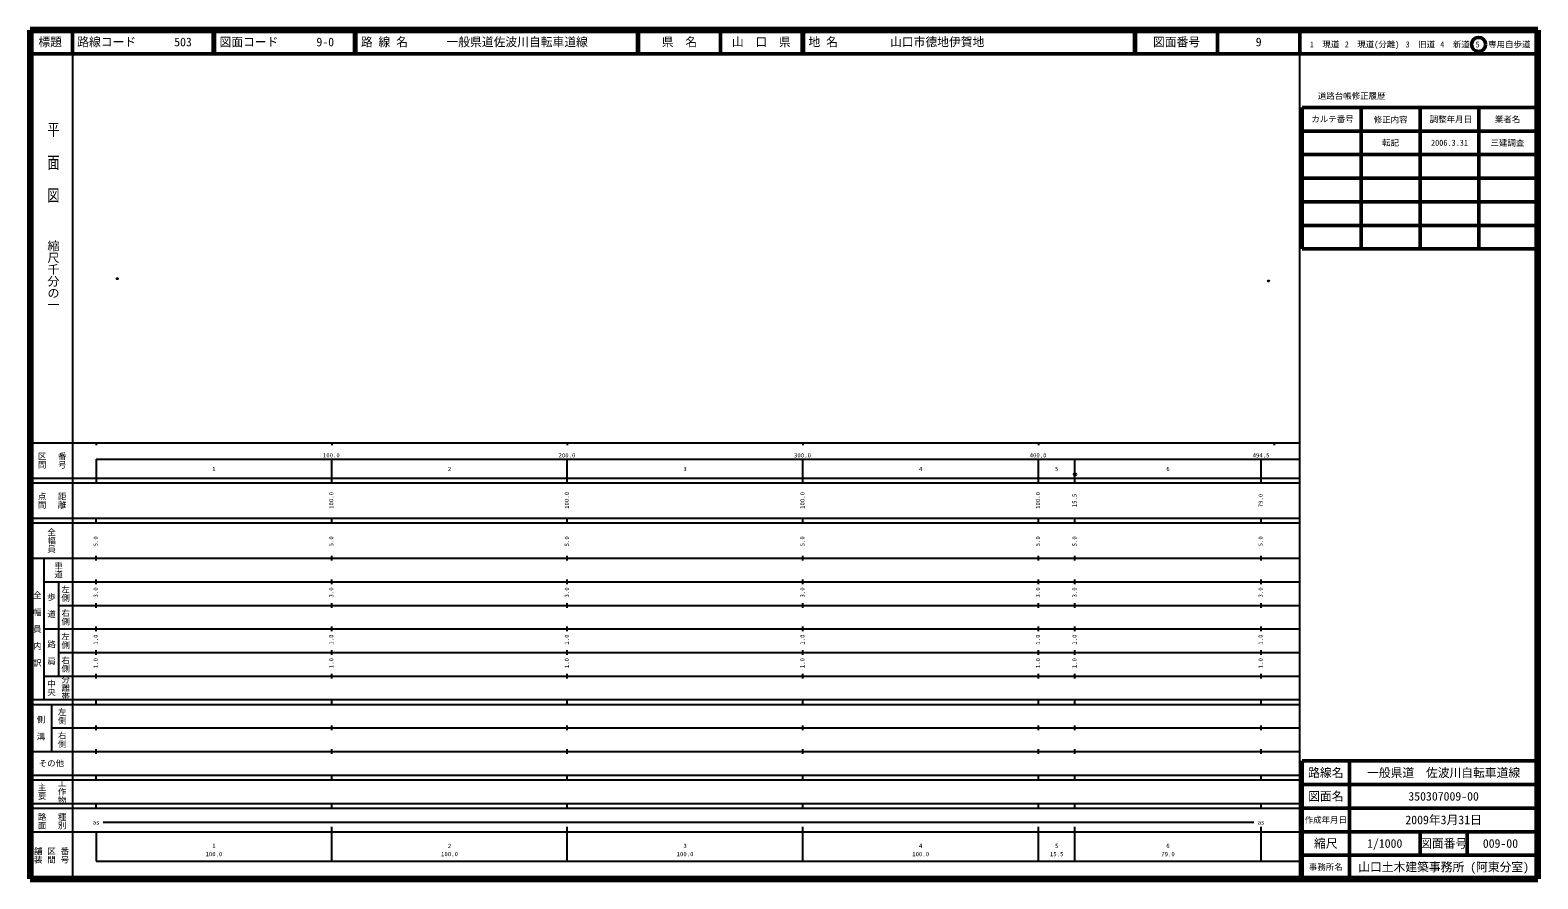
# Model space of a CAD drawing. Units: millimetres on the paper. Extents: x 40 to 680, y 20 to 380.
import ezdxf
from ezdxf.enums import TextEntityAlignment as Align

# ---------------------------------------------------------------- set-up
doc = ezdxf.new("R2010")
doc.units = ezdxf.units.MM
doc.header["$PDMODE"] = 32
doc.header["$PDSIZE"] = 0.5
doc.layers.add('M-OTRS', color=6, linetype='Continuous')
doc.layers.add('M-TTL-TXT', color=7, linetype='Continuous')
for name, color, linetype, lineweight in [('M-TTL', 2, 'Continuous', 140), ('M-TTL-BAND', 7, 'Continuous', 25), ('M-TTL-FRAM', 2, 'Continuous', 50), ('M-TTL-LINE', 7, 'Continuous', 50)]:
    doc.layers.add(name, color=color, linetype=linetype, lineweight=lineweight)
doc.styles.add('@ＭＳ ゴシック', font='')
doc.styles.add('ＭＳ ゴシック', font='')
doc.styles.get('@ＭＳ ゴシック').set_extended_font_data('@MS Gothic')
doc.styles.get('ＭＳ ゴシック').set_extended_font_data('MS Gothic')

msp = doc.modelspace()

# ---------------------------------------------------------------- hatches: boundary and pattern name
at = {"layer": 'M-TTL-BAND'}
msp.add_hatch(color=256, dxfattribs=at).paths.add_polyline_path([(484.005, 191.6, 1), (483.005, 191.6, 1)])

# ---------------------------------------------------------------- linework, layer by layer
at = {"layer": 'M-OTRS'}
for p in [(76.99, 274.619), (565.674, 273.574)]:
    msp.add_point(p, dxfattribs=at)
at = {"layer": 'M-TTL'}
for p, q in [((40, 380), (40, 20)), ((680, 380), (40, 380)), ((680, 20), (680, 380)), ((40, 20), (680, 20))]:
    msp.add_line(p, q, dxfattribs=at)
at = {"layer": 'M-TTL-BAND'}
for p, q in [((58, 370), (58, 20)), ((579, 20), (579, 370)), ((40, 205), (579, 205)), ((68, 205), (68, 204)), ((168, 205), (168, 204)), ((268, 205), (268, 204)), ((368, 205), (368, 204)), ((468, 205), (468, 204)), ((568, 205), (568, 204)), ((68, 198), (579, 198)), ((68, 198), (68, 188)), ((168, 188), (168, 198)), ((268, 188), (268, 198)), ((368, 188), (368, 198)), ((468, 188), (468, 198)), ((483.5, 188), (483.5, 198)), ((562.5, 188), (562.5, 198)), ((40, 190), (579, 190)), ((40, 188), (579, 188)), ((40, 173), (579, 173)), ((68, 171), (68, 173)), ((168, 171), (168, 173)), ((268, 171), (268, 173)), ((368, 171), (368, 173)), ((468, 171), (468, 173)), ((483.5, 171), (483.5, 173)), ((562.5, 171), (562.5, 173)), ((40, 171), (579, 171)), ((40, 156), (579, 156)), ((46, 96), (46, 156)), ((68, 155), (68, 157)), ((168, 155), (168, 157)), ((268, 155), (268, 157)), ((368, 155), (368, 157)), ((468, 155), (468, 157)), ((483.5, 155), (483.5, 157)), ((562.5, 155), (562.5, 157)), ((46, 146), (579, 146)), ((52, 146), (52, 106)), ((68, 145), (68, 147)), ((168, 145), (168, 147)), ((268, 145), (268, 147)), ((368, 145), (368, 147)), ((468, 145), (468, 147)), ((483.5, 145), (483.5, 147)), ((562.5, 145), (562.5, 147)), ((52, 136), (579, 136)), ((68, 135), (68, 137)), ((168, 135), (168, 137)), ((268, 135), (268, 137)), ((368, 135), (368, 137)), ((468, 135), (468, 137)), ((483.5, 135), (483.5, 137)), ((562.5, 135), (562.5, 137)), ((46, 126), (579, 126)), ((68, 125), (68, 127)), ((168, 125), (168, 127)), ((268, 125), (268, 127)), ((368, 125), (368, 127)), ((468, 125), (468, 127)), ((483.5, 125), (483.5, 127)), ((562.5, 125), (562.5, 127)), ((52, 116), (579, 116)), ((68, 115), (68, 117)), ((168, 115), (168, 117)), ((268, 115), (268, 117)), ((368, 115), (368, 117)), ((468, 115), (468, 117)), ((483.5, 115), (483.5, 117)), ((562.5, 115), (562.5, 117)), ((46, 106), (579, 106)), ((68, 105), (68, 107)), ((168, 105), (168, 107)), ((268, 105), (268, 107)), ((368, 105), (368, 107)), ((468, 105), (468, 107)), ((483.5, 105), (483.5, 107)), ((562.5, 105), (562.5, 107)), ((40, 96), (579, 96)), ((68, 94), (68, 96)), ((168, 94), (168, 96)), ((268, 94), (268, 96)), ((368, 94), (368, 96)), ((468, 94), (468, 96)), ((483.5, 94), (483.5, 96)), ((562.5, 94), (562.5, 96)), ((40, 94), (579, 94)), ((49, 94), (49, 74)), ((49, 84), (579, 84)), ((68, 83), (68, 85)), ((168, 83), (168, 85)), ((268, 83), (268, 85)), ((368, 83), (368, 85)), ((468, 83), (468, 85)), ((483.5, 83), (483.5, 85)), ((562.5, 83), (562.5, 85)), ((40, 74), (579, 74)), ((68, 73), (68, 75)), ((168, 73), (168, 75)), ((268, 73), (268, 75)), ((368, 73), (368, 75)), ((468, 73), (468, 75)), ((483.5, 73), (483.5, 75)), ((562.5, 73), (562.5, 75)), ((40, 64), (579, 64)), ((68, 62), (68, 64)), ((168, 62), (168, 64)), ((268, 62), (268, 64)), ((368, 62), (368, 64)), ((468, 62), (468, 64)), ((483.5, 62), (483.5, 64)), ((562.5, 62), (562.5, 64)), ((40, 62), (579, 62)), ((40, 52), (579, 52)), ((68, 50), (68, 52)), ((168, 50), (168, 52)), ((268, 50), (268, 52)), ((368, 50), (368, 52)), ((468, 50), (468, 52)), ((483.5, 50), (483.5, 52)), ((562.5, 50), (562.5, 52)), ((40, 50), (579, 50)), ((40, 40), (579, 40)), ((68, 40), (68, 27.5)), ((71, 44), (559.5, 44)), ((168, 27.5), (168, 42)), ((268, 27.5), (268, 42)), ((368, 27.5), (368, 42)), ((468, 27.5), (468, 42)), ((483.5, 27.5), (483.5, 42)), ((562.5, 27.5), (562.5, 42)), ((68, 27.5), (579, 27.5))]:
    msp.add_line(p, q, dxfattribs=at)
msp.add_circle((483.505, 191.6), 0.5, dxfattribs=at)
at = {"layer": 'M-TTL-FRAM'}
for p, q in [((580, 347.197), (580, 287.197)), ((580, 347.197), (680, 347.197)), ((580, 287.197), (680, 287.197)), ((680, 70), (580, 70)), ((580, 70), (580, 20))]:
    msp.add_line(p, q, dxfattribs=at)
at = {"layer": 'M-TTL-LINE'}
for p, q in [((58, 380), (58, 370)), ((117.75, 380), (117.75, 370)), ((118.25, 380), (118.25, 370)), ((177.75, 380), (177.75, 370)), ((178.25, 380), (178.25, 370)), ((297.75, 380), (297.75, 370)), ((298.25, 380), (298.25, 370)), ((333, 380), (333, 370)), ((367.75, 380), (367.75, 370)), ((368.25, 380), (368.25, 370)), ((508.747, 380), (508.747, 370)), ((509.247, 380), (509.247, 370)), ((543.997, 380), (543.997, 370)), ((579, 380), (579, 370)), ((40, 370), (680, 370)), ((605, 347.197), (605, 287.197)), ((630, 347.197), (630, 287.197)), ((655, 347.197), (655, 287.197)), ((580, 337.197), (680, 337.197)), ((580, 327.197), (680, 327.197)), ((580, 317.197), (680, 317.197)), ((580, 307.197), (680, 307.197)), ((580, 297.197), (680, 297.197)), ((600, 70), (600, 20)), ((680, 60), (580, 60)), ((680, 50), (580, 50)), ((680, 40), (580, 40)), ((630, 40), (630, 30)), ((650, 40), (650, 30)), ((680, 30), (580, 30))]:
    msp.add_line(p, q, dxfattribs=at)
msp.add_circle((654.845, 373.958), 3, dxfattribs=at)

# ---------------------------------------------------------------- texts
at = {"layer": 'M-TTL-BAND', "style": '@ＭＳ ゴシック', "width": 1.4}
msp.add_text('平  面  図', height=3.666, rotation=270, dxfattribs=at).set_placement((49.777, 306.475), align=Align.MIDDLE_RIGHT)
at = {"layer": 'M-TTL-BAND', "style": '@ＭＳ ゴシック'}
msp.add_text('縮尺千分の一', height=3.666, rotation=270, dxfattribs=at).set_placement((49.777, 261.03), align=Align.MIDDLE_RIGHT)
for s, p in [('区間', (45, 197.5)), ('番号', (53.5, 197.5)), ('点間', (45, 180.5)), ('距離', (53.5, 180.5)), ('全幅員', (49, 163.5)), ('車道', (52, 151)), ('全\u3000幅\u3000員\u3000内\u3000訳', (43, 126)), ('歩\u3000道', (49, 136)), ('左側', (55, 141)), ('右側', (55, 131)), ('左側', (55, 121)), ('路\u3000肩', (49, 116)), ('右側', (55, 111)), ('中央', (49, 101)), ('分離帯', (55, 101)), ('左側', (53.5, 89)), ('側\u3000溝', (44.5, 84)), ('右側', (53.5, 79)), ('主要', (45, 57)), ('工作物', (53.5, 57)), ('路面', (45, 44.5)), ('種別', (53.5, 44.5)), ('舗装', (43.333, 30)), ('区間', (49, 30)), ('番号', (54.667, 30))]:
    msp.add_text(s, height=2.566, rotation=270, dxfattribs=at).set_placement(p, align=Align.MIDDLE_CENTER)
at = {"layer": 'M-TTL-BAND', "style": 'ＭＳ ゴシック'}
for s, p in [('100.0', (167.844, 198.195)), ('200.0', (267.844, 198.195)), ('300.0', (367.844, 198.195)), ('400.0', (467.844, 198.195)), ('494.5', (562.5, 198.195)), ('1', (118, 192.405)), ('2', (218, 192.405)), ('3', (318, 192.405)), ('4', (418, 192.405)), ('5', (475.75, 192.405)), ('6', (523, 192.405)), ('as', (68, 42.5)), ('as', (562.5, 42.5)), ('1', (118, 32.523)), ('2', (218, 32.523)), ('3', (318, 32.523)), ('4', (418, 32.523)), ('5', (475.75, 32.523)), ('6', (523, 32.523)), ('100.0', (118, 29.033)), ('100.0', (218, 29.033)), ('100.0', (318, 29.033)), ('100.0', (418, 29.033)), ('15.5', (475.75, 29.033)), ('79.0', (523, 29.033))]:
    msp.add_text(s, height=1.833, dxfattribs=at).set_placement(p, align=Align.BOTTOM_CENTER)
for s, p in [('100.0', (169.261, 180.5)), ('100.0', (269.261, 180.5)), ('100.0', (369.261, 180.5)), ('100.0', (469.261, 180.5)), ('15.5', (484.761, 180.5)), ('79.0', (563.761, 180.5)), ('5.0', (69.261, 163.174)), ('5.0', (169.261, 163.174)), ('5.0', (269.261, 163.174)), ('5.0', (369.261, 163.174)), ('5.0', (469.261, 163.174)), ('5.0', (484.761, 163.174)), ('5.0', (563.761, 163.174)), ('3.0', (69.261, 141.5)), ('3.0', (169.261, 141.5)), ('3.0', (269.261, 141.5)), ('3.0', (369.261, 141.5)), ('3.0', (469.261, 141.5)), ('3.0', (484.761, 141.5)), ('3.0', (563.761, 141.5)), ('1.0', (69.261, 121.5)), ('1.0', (169.261, 121.5)), ('1.0', (269.261, 121.5)), ('1.0', (369.261, 121.5)), ('1.0', (469.261, 121.5)), ('1.0', (484.761, 121.5)), ('1.0', (563.761, 121.5)), ('1.0', (69.261, 111.5)), ('1.0', (169.261, 111.5)), ('1.0', (269.261, 111.5)), ('1.0', (369.261, 111.5)), ('1.0', (469.261, 111.5)), ('1.0', (484.761, 111.5)), ('1.0', (563.761, 111.5))]:
    msp.add_text(s, height=1.833, rotation=90, dxfattribs=at).set_placement(p, align=Align.BOTTOM_CENTER)
msp.add_text('その他', height=2.566, dxfattribs=at).set_placement((49, 69), align=Align.MIDDLE_CENTER)
at = {"layer": 'M-TTL-TXT', "style": 'ＭＳ ゴシック'}
for s, height, p in [('標題', 3.666, (48.5, 375)), ('県\u3000名', 3.666, (315.625, 375)), ('山\u3000口\u3000県', 3.666, (350.375, 375)), ('図面番号', 3.666, (526.622, 375)), ('9', 3.666, (561.497, 375)), ('1\u3000現道', 2.566, (589.448, 373.958)), ('2\u3000現道(分離)', 2.566, (609.619, 373.958)), ('3\u3000旧道', 2.566, (630.121, 373.958)), ('4\u3000新道', 2.566, (644.824, 373.958)), ('5\u3000専用自歩道', 2.566, (665.228, 373.958)), ('道路台帳修正履歴', 2.566, (600.968, 352.113)), ('カルテ番号', 2.566, (592.839, 342.277)), ('修正内容', 2.566, (617.509, 342.023)), ('調整年月日', 2.566, (643.089, 342.197)), ('業者名', 2.566, (667.134, 342.197)), ('転記', 2.566, (617.5, 332.245)), ('2006.3.31', 2.566, (642.5, 332.245)), ('三建調査', 2.566, (667.077, 332.189)), ('路線名', 3.666, (590, 65)), ('路線名', 3.666, (590, 65)), ('一般県道\u3000佐波川自転車道線', 3.666, (640, 65)), ('図面名', 3.666, (590, 55)), ('図面名', 3.666, (590, 55)), ('350307009-00', 3.666, (640, 55)), ('作成年月日', 2.566, (590, 45)), ('作成年月日', 2.566, (590, 45)), ('2009年3月31日', 3.666, (640, 45)), ('縮尺', 3.666, (590, 35)), ('縮尺', 3.666, (590, 35)), ('1/1000', 3.666, (615, 35)), ('図面番号', 3.666, (640, 35)), ('図面番号', 3.666, (640, 35)), ('009-00', 3.666, (664.125, 35)), ('事務所名', 2.566, (590, 25)), ('事務所名', 2.566, (590, 25)), ('山口土木建築事務所 (阿東分室)', 3.666, (640, 25))]:
    msp.add_text(s, height=height, dxfattribs=at).set_placement(p, align=Align.MIDDLE_CENTER)
for s, p in [('路線コード', (60, 375)), ('503', (101.142, 375)), ('図面コード', (120.38, 375)), ('9-0', (161.521, 375)), ('路 線 名', (180.38, 375)), ('一般県道佐波川自転車道線', (216.734, 375)), ('地 名', (370.38, 375)), ('山口市徳地伊賀地', (405.024, 375))]:
    msp.add_text(s, height=3.666, dxfattribs=at).set_placement(p, align=Align.MIDDLE_LEFT)

doc.saveas('drawing.dxf')
